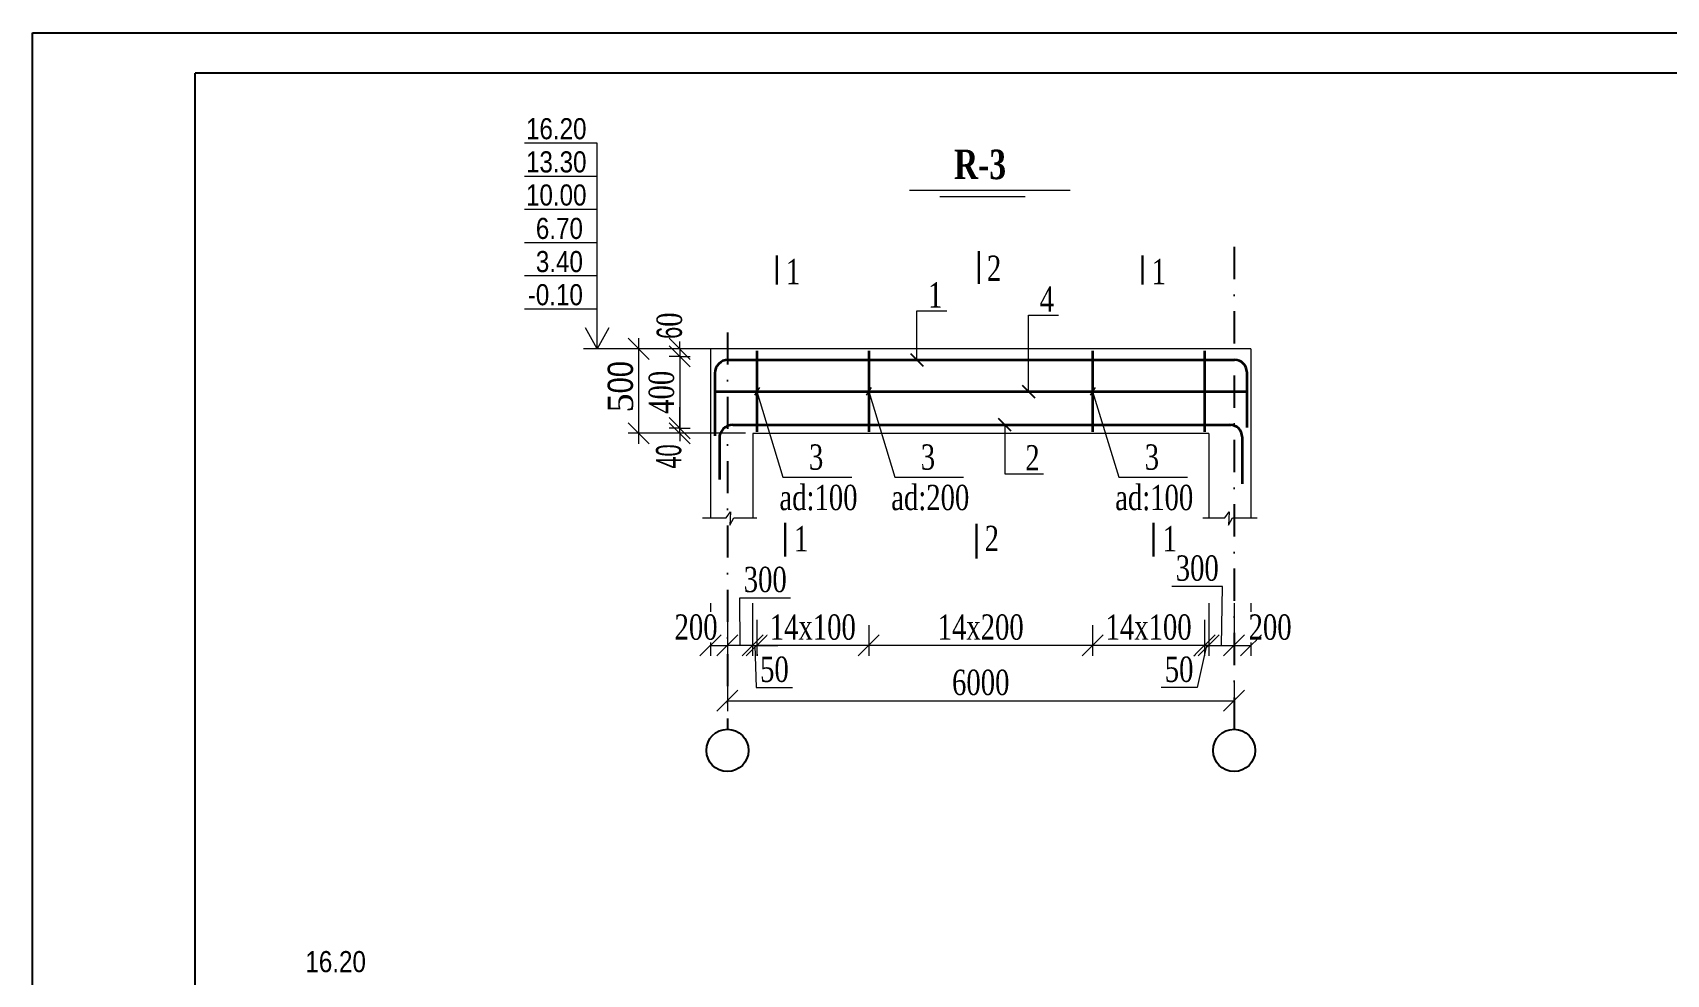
# Model space of a CAD drawing. Header units: millimetres. Extents: x -149347 to 251215, y -2929184 to -2541447.
# Drawn here: x 67574 to 86920, y -2658318 to -2647164 of the extents above; entities that cross this region are included whole.
import ezdxf

# ---------------------------------------------------------------- set-up
doc = ezdxf.new("R2010")
doc.units = ezdxf.units.MM
doc.linetypes.add('DASHDOTX2', pattern=[50.8, 25.4, -12.7, 0, -12.7])
doc.layers.add('APS_MADEIRA', color=35, linetype='Continuous', lineweight=15)
doc.styles.add('400', font='times.ttf', dxfattribs={"width": 0.75, "height": 300})
doc.styles.add('style1', font='A3TI(LA).TTF', dxfattribs={"height": 400})
doc.styles.add('style6', font='ARIALN.TTF', dxfattribs={"height": 300})
doc.styles.add('Times New  Roman', font='times.ttf')
doc.dimstyles.new('DIM_100', dxfattribs={"dimscale": 100, "dimtxt": 250, "dimasz": 2.5, "dimexe": 1.25, "dimexo": 0.625, "dimtad": 1, "dimdec": 0, "dimtxsty": 'style1', "dimblk": 'OBLIQUE', "dimcen": 2.5, "dimdle": 1.25, "dimclrd": 251, "dimclre": 251, "dimaunit": 1, "dimadec": 3, "dimazin": 0, "dimtfac": 1, "dimtdec": 0, "dimtmove": 1, "dimatfit": 3, "dimfxl": 1.25, "dimlwd": 5, "dimlwe": 5, "dimarcsym": 0})
doc.dimstyles.new('tebriz', dxfattribs={"dimtxt": 280, "dimasz": 150, "dimexe": 150, "dimexo": 0.625, "dimgap": 65, "dimtad": 1, "dimdec": 0, "dimdsep": 32, "dimtxsty": 'Times New  Roman', "dimblk": 'OBLIQUE', "dimcen": 0, "dimdle": 150, "dimclrd": 7, "dimclre": 256, "dimclrt": 256, "dimadec": 0, "dimazin": 0, "dimtfac": 1, "dimtdec": 0, "dimtmove": 0, "dimatfit": 3, "dimldrblk": 'OBLIQUE', "dimfxl": 1, "dimtolj": 1, "dimlwd": 15, "dimlwe": 9, "dimarcsym": 0})

# ---------------------------------------------------------------- blocks, each defined once
blk = doc.blocks.new('mekteb')
at = {"color": 0, "lineweight": 25}
for p, q in [((99643, -1821466), (139843, -1821466)), ((99643, -1849866), (99643, -1821466))]:
    blk.add_line(p, q, dxfattribs=at)
at = {"color": 0, "lineweight": 25, "ltscale": 15}
for p in [(101643, -1849366), (139343, -1821966)]:
    blk.add_line(p, (101643, -1821966), dxfattribs=at)
blk = doc.blocks.new('_Oblique')
at = {"color": 0, "linetype": 'ByBlock', "lineweight": -2}
blk.add_line((-0.5, -0.5), (0.5, 0.5), dxfattribs=at)
blk = doc.blocks.new('*D753')
at = {"color": 251, "lineweight": 5, "ltscale": 50, "transparency": 16777216}
for p, q in [((81801, -2653922), (81801, -2654547)), ((82001, -2653922), (82001, -2654547))]:
    blk.add_line(p, q, dxfattribs=at)
at = {"color": 251, "linetype": 'ByBlock', "lineweight": 5, "ltscale": 50, "transparency": 16777216}
blk.add_line((81800, -2654422), (82003, -2654422), dxfattribs=at)
at = {"layer": 'Defpoints', "color": 0, "lineweight": 15, "ltscale": 50, "transparency": 16777216}
for p in [(81801, -2653261), (82001, -2653261)]:
    blk.add_point(p, dxfattribs=at)
at = {"color": 0, "lineweight": 15, "ltscale": 50, "transparency": 16777216, "insert": (82228, -2654207), "char_height": 300, "attachment_point": 5, "style": '400', "bg_fill": 3, "box_fill_scale": 1.1, "bg_fill_color": 9, "bg_fill_true_color": 13158600, "bg_fill_transparency": 0}
blk.add_mtext('{\\fTimes New Roman|b0|i0|c238|p18;2}00', dxfattribs=at)
at = {"layer": 'Defpoints', "color": 0, "lineweight": 15, "ltscale": 50, "transparency": 16777216}
blk.add_point((82001, -2654422), dxfattribs=at)
at = {"color": 251, "lineweight": 5, "ltscale": 50, "transparency": 16777216, "xscale": 250, "yscale": 250, "zscale": 250, "rotation": 180}
blk.add_blockref('_Oblique', (81801, -2654422), dxfattribs=at)
at = {"color": 251, "lineweight": 5, "ltscale": 50, "transparency": 16777216, "xscale": 250, "yscale": 250, "zscale": 250}
blk.add_blockref('_Oblique', (82001, -2654422), dxfattribs=at)
blk = doc.blocks.new('*D754')
at = {"color": 251, "linetype": 'ByBlock', "lineweight": 5, "ltscale": 15, "transparency": 16777216}
blk.add_line((74750, -2650784), (74750, -2652034), dxfattribs=at)
at = {"color": 251, "lineweight": 5, "ltscale": 15, "transparency": 16777216}
for p, q in [((75780, -2650909), (74625, -2650909)), ((76017, -2651909), (74625, -2651909))]:
    blk.add_line(p, q, dxfattribs=at)
at = {"layer": 'Defpoints', "color": 0, "lineweight": 15, "ltscale": 15, "transparency": 16777216}
for p in [(75843, -2650909), (74750, -2651909), (76080, -2651909)]:
    blk.add_point(p, dxfattribs=at)
at = {"color": 251, "lineweight": 5, "ltscale": 15, "transparency": 16777216, "xscale": 250, "yscale": 250, "zscale": 250}
for p, rotation in [((74750, -2650909), 90), ((74750, -2651909), 270)]:
    blk.add_blockref('_Oblique', p, dxfattribs=dict(at, rotation=rotation))
at = {"color": 0, "lineweight": 15, "ltscale": 15, "transparency": 16777216, "insert": (74535, -2651359), "char_height": 300, "attachment_point": 5, "rotation": 90, "style": 'style6'}
blk.add_mtext('{\\fTimes New Roman|b0|i0|c238|p18;5}00', dxfattribs=at)
blk = doc.blocks.new('*D853')
at = {"color": 251, "linetype": 'ByBlock', "lineweight": 5, "ltscale": 50, "transparency": 16777216}
for p, q in [((75236, -2650909), (75236, -2650659)), ((75236, -2650999), (75236, -2651249))]:
    blk.add_line(p, q, dxfattribs=at)
at = {"color": 251, "lineweight": 5, "ltscale": 50, "transparency": 16777216}
for p, q in [((75237, -2650909), (75111, -2650909)), ((75237, -2650999), (75111, -2650999))]:
    blk.add_line(p, q, dxfattribs=at)
at = {"layer": 'Defpoints', "color": 0, "lineweight": 15, "ltscale": 50, "transparency": 16777216}
for p in [(75236, -2650999), (75531, -2650999), (75636, -2650909)]:
    blk.add_point(p, dxfattribs=at)
at = {"color": 0, "lineweight": 15, "ltscale": 50, "transparency": 16777216, "insert": (75115, -2650635), "char_height": 300, "attachment_point": 5, "rotation": 90, "style": '400', "bg_fill": 3, "box_fill_scale": 1.1, "bg_fill_color": 9, "bg_fill_true_color": 13158600, "bg_fill_transparency": 0}
blk.add_mtext('{\\fArial Narrow|b0|i0|c238|p34;6}0', dxfattribs=at)
at = {"color": 251, "linetype": 'ByBlock', "lineweight": 5, "ltscale": 50, "transparency": 16777216}
blk.add_line((75236, -2650909), (75236, -2650999), dxfattribs=at)
at = {"color": 251, "lineweight": 5, "ltscale": 50, "transparency": 16777216, "xscale": 250, "yscale": 250, "zscale": 250}
for p, rotation in [((75236, -2650909), 270), ((75236, -2650999), 90)]:
    blk.add_blockref('_Oblique', p, dxfattribs=dict(at, rotation=rotation))
blk = doc.blocks.new('*D854')
at = {"color": 251, "linetype": 'ByBlock', "lineweight": 5, "ltscale": 50, "transparency": 16777216}
for p, q in [((75236, -2651849), (75236, -2651599)), ((75236, -2651909), (75236, -2652159))]:
    blk.add_line(p, q, dxfattribs=at)
at = {"color": 251, "lineweight": 5, "ltscale": 50, "transparency": 16777216}
for p, q in [((75237, -2651849), (75111, -2651849)), ((75237, -2651909), (75111, -2651909))]:
    blk.add_line(p, q, dxfattribs=at)
at = {"layer": 'Defpoints', "color": 0, "lineweight": 15, "ltscale": 50, "transparency": 16777216}
for p in [(75236, -2651849), (75447, -2651909), (75458, -2651849)]:
    blk.add_point(p, dxfattribs=at)
at = {"color": 0, "lineweight": 15, "ltscale": 50, "transparency": 16777216, "insert": (75107, -2652184), "char_height": 300, "attachment_point": 5, "rotation": 90, "style": '400', "bg_fill": 3, "box_fill_scale": 1.1, "bg_fill_color": 9, "bg_fill_true_color": 13158600, "bg_fill_transparency": 0}
blk.add_mtext('{\\fArial Narrow|b0|i0|c238|p34;40}', dxfattribs=at)
at = {"color": 251, "linetype": 'ByBlock', "lineweight": 5, "ltscale": 50, "transparency": 16777216}
blk.add_line((75236, -2651909), (75236, -2651849), dxfattribs=at)
at = {"color": 251, "lineweight": 5, "ltscale": 50, "transparency": 16777216, "xscale": 250, "yscale": 250, "zscale": 250}
for p, rotation in [((75236, -2651849), 270), ((75236, -2651909), 90)]:
    blk.add_blockref('_Oblique', p, dxfattribs=dict(at, rotation=rotation))
blk = doc.blocks.new('*D755')
at = {"color": 251, "linetype": 'ByBlock', "lineweight": 5, "ltscale": 50, "transparency": 16777216}
blk.add_line((75236, -2650998), (75236, -2651850), dxfattribs=at)
at = {"color": 251, "lineweight": 5, "ltscale": 50, "transparency": 16777216}
for p, q in [((75236, -2650999), (75361, -2650999)), ((75236, -2651849), (75361, -2651849))]:
    blk.add_line(p, q, dxfattribs=at)
at = {"layer": 'Defpoints', "color": 0, "lineweight": 15, "ltscale": 50, "transparency": 16777216}
for p in [(75236, -2650999), (75236, -2651849), (75236, -2651849)]:
    blk.add_point(p, dxfattribs=at)
at = {"color": 0, "lineweight": 15, "ltscale": 50, "transparency": 16777216, "insert": (75021, -2651424), "char_height": 300, "attachment_point": 5, "rotation": 90, "style": '400', "bg_fill": 3, "box_fill_scale": 1.1, "bg_fill_color": 9, "bg_fill_true_color": 13158600, "bg_fill_transparency": 0}
blk.add_mtext('{\\fTimes New Roman|b0|i0|c238|p18;4}00', dxfattribs=at)
at = {"color": 251, "lineweight": 5, "ltscale": 50, "transparency": 16777216, "xscale": 250, "yscale": 250, "zscale": 250}
for p, rotation in [((75236, -2650999), 90), ((75236, -2651849), 270)]:
    blk.add_blockref('_Oblique', p, dxfattribs=dict(at, rotation=rotation))
blk = doc.blocks.new('*D855')
at = {"color": 251, "linetype": 'ByBlock', "lineweight": 5, "ltscale": 50, "transparency": 16777216}
for p, q in [((81664, -2653723), (81066, -2653723)), ((81651, -2654422), (81664, -2653723)), ((81500, -2654422), (81803, -2654422))]:
    blk.add_line(p, q, dxfattribs=at)
at = {"color": 251, "lineweight": 5, "ltscale": 50, "transparency": 16777216}
for p, q in [((81501, -2653922), (81501, -2654547)), ((81801, -2653922), (81801, -2654547))]:
    blk.add_line(p, q, dxfattribs=at)
at = {"layer": 'Defpoints', "color": 0, "lineweight": 15, "ltscale": 50, "transparency": 16777216}
for p in [(81501, -2653796), (81801, -2653784), (81801, -2654422)]:
    blk.add_point(p, dxfattribs=at)
at = {"color": 251, "lineweight": 5, "ltscale": 50, "transparency": 16777216, "xscale": 250, "yscale": 250, "zscale": 250, "rotation": 180}
blk.add_blockref('_Oblique', (81501, -2654422), dxfattribs=at)
at = {"color": 251, "lineweight": 5, "ltscale": 50, "transparency": 16777216, "xscale": 250, "yscale": 250, "zscale": 250}
blk.add_blockref('_Oblique', (81801, -2654422), dxfattribs=at)
at = {"color": 0, "lineweight": 15, "ltscale": 50, "transparency": 16777216, "insert": (81365, -2653508), "char_height": 300, "attachment_point": 5, "style": '400', "bg_fill": 3, "box_fill_scale": 1.1, "bg_fill_color": 9, "bg_fill_true_color": 13158600, "bg_fill_transparency": 0}
blk.add_mtext('{\\fTimes New Roman|b0|i0|c238|p18;3}00', dxfattribs=at)
blk = doc.blocks.new('*D756')
at = {"color": 251, "lineweight": 5, "ltscale": 50, "transparency": 16777216}
for p, q in [((75801, -2653922), (75801, -2654547)), ((76100, -2653922), (76100, -2654547))]:
    blk.add_line(p, q, dxfattribs=at)
at = {"color": 251, "linetype": 'ByBlock', "lineweight": 5, "ltscale": 50, "transparency": 16777216}
for p, q in [((75951, -2654422), (75950, -2653858)), ((75950, -2653858), (76548, -2653858)), ((76102, -2654422), (75800, -2654422))]:
    blk.add_line(p, q, dxfattribs=at)
at = {"layer": 'Defpoints', "color": 0, "lineweight": 15, "ltscale": 50, "transparency": 16777216}
for p in [(75801, -2653715), (75801, -2654422)]:
    blk.add_point(p, dxfattribs=at)
at = {"color": 251, "lineweight": 5, "ltscale": 50, "transparency": 16777216, "xscale": 250, "yscale": 250, "zscale": 250, "rotation": 180}
blk.add_blockref('_Oblique', (75801, -2654422), dxfattribs=at)
at = {"color": 251, "lineweight": 5, "ltscale": 50, "transparency": 16777216, "xscale": 250, "yscale": 250, "zscale": 250}
blk.add_blockref('_Oblique', (76100, -2654422), dxfattribs=at)
at = {"color": 0, "lineweight": 15, "ltscale": 50, "transparency": 16777216, "insert": (76249, -2653643), "char_height": 300, "attachment_point": 5, "style": '400', "bg_fill": 3, "box_fill_scale": 1.1, "bg_fill_color": 9, "bg_fill_true_color": 13158600, "bg_fill_transparency": 0}
blk.add_mtext('{\\fTimes New Roman|b0|i0|c238|p18;3}00', dxfattribs=at)
at = {"layer": 'Defpoints', "color": 0, "lineweight": 15, "ltscale": 50, "transparency": 16777216}
blk.add_point((76100, -2653715), dxfattribs=at)
blk = doc.blocks.new('*D757')
at = {"color": 251, "lineweight": 5, "ltscale": 50, "transparency": 16777216}
for p, q in [((75601, -2653922), (75601, -2654547)), ((75801, -2653922), (75801, -2654547))]:
    blk.add_line(p, q, dxfattribs=at)
at = {"color": 251, "linetype": 'ByBlock', "lineweight": 5, "ltscale": 50, "transparency": 16777216}
blk.add_line((75600, -2654422), (75803, -2654422), dxfattribs=at)
at = {"layer": 'Defpoints', "color": 0, "lineweight": 15, "ltscale": 50, "transparency": 16777216}
for p in [(75801, -2653710), (75601, -2653784)]:
    blk.add_point(p, dxfattribs=at)
at = {"color": 0, "lineweight": 15, "ltscale": 50, "transparency": 16777216, "insert": (75430, -2654207), "char_height": 300, "attachment_point": 5, "style": '400', "bg_fill": 3, "box_fill_scale": 1.1, "bg_fill_color": 9, "bg_fill_true_color": 13158600, "bg_fill_transparency": 0}
blk.add_mtext('{\\fTimes New Roman|b0|i0|c238|p18;2}00', dxfattribs=at)
at = {"layer": 'Defpoints', "color": 0, "lineweight": 15, "ltscale": 50, "transparency": 16777216}
blk.add_point((75801, -2654422), dxfattribs=at)
at = {"color": 251, "lineweight": 5, "ltscale": 50, "transparency": 16777216, "xscale": 250, "yscale": 250, "zscale": 250, "rotation": 180}
blk.add_blockref('_Oblique', (75601, -2654422), dxfattribs=at)
at = {"color": 251, "lineweight": 5, "ltscale": 50, "transparency": 16777216, "xscale": 250, "yscale": 250, "zscale": 250}
blk.add_blockref('_Oblique', (75801, -2654422), dxfattribs=at)
blk = doc.blocks.new('*D758')
at = {"color": 251, "lineweight": 5, "ltscale": 50, "transparency": 16777216}
for p, q in [((76100, -2654118), (76100, -2654547)), ((76150, -2654118), (76150, -2654547))]:
    blk.add_line(p, q, dxfattribs=at)
at = {"color": 251, "linetype": 'ByBlock', "lineweight": 5, "ltscale": 50, "transparency": 16777216}
for p, q in [((76100, -2654422), (75850, -2654422)), ((76100, -2654422), (76150, -2654422)), ((76100, -2654422), (76150, -2654422)), ((76125, -2654422), (76143, -2654922)), ((76150, -2654422), (76400, -2654422)), ((76143, -2654922), (76573, -2654922))]:
    blk.add_line(p, q, dxfattribs=at)
at = {"layer": 'Defpoints', "color": 0, "lineweight": 15, "ltscale": 50, "transparency": 16777216}
for p in [(76100, -2654056), (76150, -2654056), (76150, -2654422)]:
    blk.add_point(p, dxfattribs=at)
at = {"color": 0, "lineweight": 15, "ltscale": 50, "transparency": 16777216, "insert": (76358, -2654707), "char_height": 300, "attachment_point": 5, "style": '400', "bg_fill": 3, "box_fill_scale": 1.1, "bg_fill_color": 9, "bg_fill_true_color": 13158600, "bg_fill_transparency": 0}
blk.add_mtext('50', dxfattribs=at)
at = {"color": 251, "lineweight": 5, "ltscale": 50, "transparency": 16777216, "xscale": 250, "yscale": 250, "zscale": 250}
blk.add_blockref('_Oblique', (76100, -2654422), dxfattribs=at)
at = {"color": 251, "lineweight": 5, "ltscale": 50, "transparency": 16777216, "xscale": 250, "yscale": 250, "zscale": 250, "rotation": 180}
blk.add_blockref('_Oblique', (76150, -2654422), dxfattribs=at)
blk = doc.blocks.new('*D759')
at = {"color": 251, "lineweight": 5, "ltscale": 50, "transparency": 16777216}
for p, q in [((81451, -2654118), (81451, -2654547)), ((81501, -2654118), (81501, -2654547))]:
    blk.add_line(p, q, dxfattribs=at)
at = {"color": 251, "linetype": 'ByBlock', "lineweight": 5, "ltscale": 50, "transparency": 16777216}
for p, q in [((81451, -2654422), (81201, -2654422)), ((81476, -2654422), (81365, -2654922)), ((81501, -2654422), (81451, -2654422)), ((81501, -2654422), (81451, -2654422)), ((81501, -2654422), (81751, -2654422)), ((81365, -2654922), (80936, -2654922))]:
    blk.add_line(p, q, dxfattribs=at)
at = {"layer": 'Defpoints', "color": 0, "lineweight": 15, "ltscale": 50, "transparency": 16777216}
for p in [(81451, -2654056), (81501, -2654056), (81451, -2654422)]:
    blk.add_point(p, dxfattribs=at)
at = {"color": 0, "lineweight": 15, "ltscale": 50, "transparency": 16777216, "insert": (81150, -2654707), "char_height": 300, "attachment_point": 5, "style": '400', "bg_fill": 3, "box_fill_scale": 1.1, "bg_fill_color": 9, "bg_fill_true_color": 13158600, "bg_fill_transparency": 0}
blk.add_mtext('50', dxfattribs=at)
at = {"color": 251, "lineweight": 5, "ltscale": 50, "transparency": 16777216, "xscale": 250, "yscale": 250, "zscale": 250}
blk.add_blockref('_Oblique', (81451, -2654422), dxfattribs=at)
at = {"color": 251, "lineweight": 5, "ltscale": 50, "transparency": 16777216, "xscale": 250, "yscale": 250, "zscale": 250, "rotation": 180}
blk.add_blockref('_Oblique', (81501, -2654422), dxfattribs=at)
blk = doc.blocks.new('*D760')
at = {"color": 251, "lineweight": 5, "ltscale": 50, "transparency": 16777216}
for p, q in [((80126, -2654181), (80126, -2654547)), ((81451, -2654181), (81451, -2654547))]:
    blk.add_line(p, q, dxfattribs=at)
at = {"color": 251, "linetype": 'ByBlock', "lineweight": 5, "ltscale": 50, "transparency": 16777216}
blk.add_line((81453, -2654422), (80125, -2654422), dxfattribs=at)
at = {"layer": 'Defpoints', "color": 0, "lineweight": 15, "ltscale": 50, "transparency": 16777216}
for p in [(80126, -2654118), (81451, -2654118), (80126, -2654422)]:
    blk.add_point(p, dxfattribs=at)
at = {"color": 251, "lineweight": 5, "ltscale": 50, "transparency": 16777216, "xscale": 250, "yscale": 250, "zscale": 250, "rotation": 180}
blk.add_blockref('_Oblique', (80126, -2654422), dxfattribs=at)
at = {"color": 251, "lineweight": 5, "ltscale": 50, "transparency": 16777216, "xscale": 250, "yscale": 250, "zscale": 250}
blk.add_blockref('_Oblique', (81451, -2654422), dxfattribs=at)
at = {"color": 0, "lineweight": 15, "ltscale": 50, "transparency": 16777216, "insert": (80789, -2654207), "char_height": 300, "attachment_point": 5, "style": '400', "bg_fill": 3, "box_fill_scale": 1.1, "bg_fill_color": 9, "bg_fill_true_color": 13158600, "bg_fill_transparency": 0}
blk.add_mtext('{\\fTimes New Roman|b0|i0|c238|p18;14x100}', dxfattribs=at)
blk = doc.blocks.new('*D761')
at = {"color": 251, "lineweight": 5, "ltscale": 50, "transparency": 16777216}
for p, q in [((77474, -2654181), (77474, -2654547)), ((80126, -2654181), (80126, -2654547))]:
    blk.add_line(p, q, dxfattribs=at)
at = {"color": 251, "linetype": 'ByBlock', "lineweight": 5, "ltscale": 50, "transparency": 16777216}
blk.add_line((80128, -2654422), (77473, -2654422), dxfattribs=at)
at = {"layer": 'Defpoints', "color": 0, "lineweight": 15, "ltscale": 50, "transparency": 16777216}
for p in [(77474, -2654118), (80126, -2654118), (77474, -2654422)]:
    blk.add_point(p, dxfattribs=at)
at = {"color": 251, "lineweight": 5, "ltscale": 50, "transparency": 16777216, "xscale": 250, "yscale": 250, "zscale": 250, "rotation": 180}
blk.add_blockref('_Oblique', (77474, -2654422), dxfattribs=at)
at = {"color": 251, "lineweight": 5, "ltscale": 50, "transparency": 16777216, "xscale": 250, "yscale": 250, "zscale": 250}
blk.add_blockref('_Oblique', (80126, -2654422), dxfattribs=at)
at = {"color": 0, "lineweight": 15, "ltscale": 50, "transparency": 16777216, "insert": (78800, -2654207), "char_height": 300, "attachment_point": 5, "style": '400', "bg_fill": 3, "box_fill_scale": 1.1, "bg_fill_color": 9, "bg_fill_true_color": 13158600, "bg_fill_transparency": 0}
blk.add_mtext('{\\fTimes New Roman|b0|i0|c238|p18;14x2}00', dxfattribs=at)
blk = doc.blocks.new('*D762')
at = {"color": 251, "lineweight": 5, "ltscale": 50, "transparency": 16777216}
for p, q in [((75801, -2654860), (75801, -2655202)), ((81801, -2654860), (81801, -2655202))]:
    blk.add_line(p, q, dxfattribs=at)
at = {"color": 251, "linetype": 'ByBlock', "lineweight": 5, "ltscale": 50, "transparency": 16777216}
blk.add_line((75800, -2655077), (81803, -2655077), dxfattribs=at)
at = {"layer": 'Defpoints', "color": 0, "lineweight": 15, "ltscale": 50, "transparency": 16777216}
for p in [(75801, -2654797), (81801, -2654797), (81801, -2655077)]:
    blk.add_point(p, dxfattribs=at)
at = {"color": 251, "lineweight": 5, "ltscale": 50, "transparency": 16777216, "xscale": 250, "yscale": 250, "zscale": 250, "rotation": 180}
blk.add_blockref('_Oblique', (75801, -2655077), dxfattribs=at)
at = {"color": 251, "lineweight": 5, "ltscale": 50, "transparency": 16777216, "xscale": 250, "yscale": 250, "zscale": 250}
blk.add_blockref('_Oblique', (81801, -2655077), dxfattribs=at)
at = {"color": 0, "lineweight": 15, "ltscale": 50, "transparency": 16777216, "insert": (78801, -2654862), "char_height": 300, "attachment_point": 5, "style": '400', "bg_fill": 3, "box_fill_scale": 1.1, "bg_fill_color": 9, "bg_fill_true_color": 13158600, "bg_fill_transparency": 0}
blk.add_mtext('6000', dxfattribs=at)
blk = doc.blocks.new('*D763')
at = {"color": 251, "lineweight": 5, "ltscale": 50, "transparency": 16777216}
for p, q in [((76149, -2654181), (76149, -2654547)), ((77474, -2654181), (77474, -2654547))]:
    blk.add_line(p, q, dxfattribs=at)
at = {"color": 251, "linetype": 'ByBlock', "lineweight": 5, "ltscale": 50, "transparency": 16777216}
blk.add_line((77475, -2654422), (76148, -2654422), dxfattribs=at)
at = {"layer": 'Defpoints', "color": 0, "lineweight": 15, "ltscale": 50, "transparency": 16777216}
for p in [(76149, -2654118), (77474, -2654118), (76149, -2654422)]:
    blk.add_point(p, dxfattribs=at)
at = {"color": 251, "lineweight": 5, "ltscale": 50, "transparency": 16777216, "xscale": 250, "yscale": 250, "zscale": 250, "rotation": 180}
blk.add_blockref('_Oblique', (76149, -2654422), dxfattribs=at)
at = {"color": 251, "lineweight": 5, "ltscale": 50, "transparency": 16777216, "xscale": 250, "yscale": 250, "zscale": 250}
blk.add_blockref('_Oblique', (77474, -2654422), dxfattribs=at)
at = {"color": 0, "lineweight": 15, "ltscale": 50, "transparency": 16777216, "insert": (76812, -2654207), "char_height": 300, "attachment_point": 5, "style": '400', "bg_fill": 3, "box_fill_scale": 1.1, "bg_fill_color": 9, "bg_fill_true_color": 13158600, "bg_fill_transparency": 0}
blk.add_mtext('{\\fTimes New Roman|b0|i0|c238|p18;14x100}', dxfattribs=at)

msp = doc.modelspace()

# ---------------------------------------------------------------- linework, layer by layer
at = {"lineweight": 9}
for p, q in [((77958.09166, -2649029.01341), (79858.50752, -2649029.01341)), ((78316.94796, -2649104.05079), (79327.93808, -2649104.05079))]:
    msp.add_line(p, q, dxfattribs=at)
at = {"color": 7, "lineweight": 30, "ltscale": 15}
for p, q in [((76384.52849, -2649805.43885), (76384.52849, -2650031.59165)), ((76384.52849, -2649805.43885), (76384.52849, -2650147.87673)), ((78778.14848, -2649751.39283), (78778.14848, -2649977.54563)), ((78778.14848, -2649751.39283), (78778.14848, -2650138.01498)), ((80715.2335, -2649805.43885), (80715.2335, -2650031.59165)), ((80715.2335, -2649805.43885), (80715.2335, -2650147.87673)), ((78750.97309, -2652983.40881), (78750.97309, -2653392.49581)), ((80845.90114, -2652969.56493), (80845.90114, -2653370.06806))]:
    msp.add_line(p, q, dxfattribs=at)
at = {"color": 252, "linetype": 'DASHDOTX2', "ltscale": 15, "true_color": 0xa97986}
for p, q in [((81801.47452, -2649702.44214), (81801.47452, -2655416.15705)), ((75801.47452, -2650714.41047), (75801.47452, -2655416.15705))]:
    msp.add_line(p, q, dxfattribs=at)
at = {"color": 7, "lineweight": 15}
for p, q in [((75601.35774, -2650909.85978), (75601.47452, -2652910.49489)), ((82001.47452, -2650909.72337), (75601.35775, -2650910.01523)), ((82001.47452, -2650909.72337), (82001.47452, -2652910.49489)), ((76180.38344, -2651365.8093), (76120.5656, -2651459.75338)), ((77504.13344, -2651365.8093), (77444.3156, -2651459.75338)), ((80156.38058, -2651365.8093), (80096.56274, -2651459.75338)), ((76715.33387, -2651910.49489), (76101.47452, -2651910.49489)), ((76101.47452, -2651910.49489), (76101.47452, -2652910.49489)), ((77419.22445, -2651910.49489), (76715.33387, -2651910.49489)), ((81501.47166, -2651910.49489), (77419.22445, -2651910.49489)), ((81501.47166, -2651910.49489), (81501.47166, -2652910.49489)), ((82001.47452, -2651910.49489), (82001.47452, -2652443.82772))]:
    msp.add_line(p, q, dxfattribs=at)
at = {"color": 7, "lineweight": 35}
for p, q in [((76150.47452, -2650933.83369), (76150.47452, -2651891.72899)), ((77474.22452, -2650933.83369), (77474.22452, -2651891.72899)), ((80126.47166, -2650933.83369), (80126.47166, -2651891.72899)), ((81451.47166, -2650933.83369), (81451.47166, -2651891.72899)), ((75801.47452, -2651039.74311), (76699.90999, -2651039.74311)), ((76699.90999, -2651039.74311), (77403.80056, -2651039.74311)), ((77403.80056, -2651039.74311), (81807.77114, -2651039.74311)), ((81951.47452, -2651183.44649), (81951.47452, -2651839.74311)), ((75651.39623, -2651412.78134), (81951.47452, -2651412.78134)), ((75705.89065, -2651967.66218), (75705.89065, -2652458.71121)), ((75864.84192, -2651808.71121), (76715.33387, -2651808.71121)), ((76715.33387, -2651808.71121), (77419.22445, -2651808.71121)), ((77419.22445, -2651808.71121), (81765.27611, -2651808.71121)), ((81895.88005, -2651952.41459), (81895.88005, -2652508.71121))]:
    msp.add_line(p, q, dxfattribs=at)
at = {"color": 7, "lineweight": 15}
for points in [[(74260.20268, -2648867.12202), (74260.20268, -2648474.44486), (73398.35976, -2648474.44486)], [(74260.20268, -2649259.79917), (74260.20268, -2648867.12202), (73398.35976, -2648867.12202)], [(74260.20268, -2649652.47632), (74260.20268, -2649259.79917), (73398.35976, -2649259.79917)], [(74260.20268, -2650045.15347), (74260.20268, -2649652.47632), (73398.35976, -2649652.47632)], [(74260.20268, -2650437.83062), (74260.20268, -2650045.15347), (73398.35976, -2650045.15347)], [(74260.20268, -2650908.75112), (74260.20268, -2650437.83062), (73398.35976, -2650437.83062)], [(74398.37559, -2650660.51373), (74260.20268, -2650908.75112), (74122.02977, -2650660.51373)], [(76150.47452, -2651412.78134), (76150.47452, -2651412.78134), (76459.14418, -2652428.96245), (77272.86752, -2652428.96245)], [(77474.22452, -2651412.78134), (77474.22452, -2651412.78134), (77782.89418, -2652428.96245), (78596.61752, -2652428.96245)], [(80126.47166, -2651412.78134), (80126.47166, -2651412.78134), (80435.14132, -2652428.96245), (81248.86466, -2652428.96245)], [(75505.49157, -2652910.46791), (75787.21889, -2652910.46791), (75836.38958, -2652838.21441), (75831.13613, -2652997.59082), (75875.8729, -2652910.46791), (76149.64351, -2652910.46791)], [(81430.4887, -2652910.46791), (81692.21603, -2652910.46791), (81741.38672, -2652838.21441), (81736.13327, -2652997.59082), (81780.87004, -2652910.46791), (82074.64065, -2652910.46791)]]:
    msp.add_lwpolyline(points, dxfattribs=at)
for centre in [(75801.47452, -2655665.98146), (81801.47452, -2655665.98146)]:
    msp.add_circle(centre, 249.82441)
at = {"layer": 'APS_MADEIRA', "color": 7, "lineweight": 15, "ltscale": 25}
msp.add_line((75170.09328, -2650908.75112), (74097.14979, -2650908.75112), dxfattribs=at)
at = {"layer": 'APS_MADEIRA', "color": 7, "lineweight": 35, "ltscale": 25}
for centre, radius, start, end in [((81807.77114, -2651183.44649), 143.70338, 0, 90), ((75864.84192, -2651967.66218), 158.95098, 90, 180), ((81752.17667, -2651952.41459), 143.70338, 0, 90)]:
    msp.add_arc(centre, radius, start, end, dxfattribs=at)

# ---------------------------------------------------------------- block references
at = {"lineweight": 15, "xscale": 0.962501317234829, "yscale": 0.962501317234829, "zscale": 0.962501317234829}
msp.add_blockref('mekteb', (-28332.96186, -894001.11687), dxfattribs=at)

# ---------------------------------------------------------------- texts
at = {"lineweight": 9, "char_height": 250, "width": 23109.777632, "attachment_point": 1, "style": 'style6'}
for s, insert in [('{\\fArial Narrow|b0|i0|c238|p34;16.20}', (73415.85152, -2648176.84749)), ('{\\fArial Narrow|b0|i0|c238|p34;13.30}', (73415.85152, -2648569.52465)), ('{\\fArial Narrow|b0|i0|c238|p34;10.00}', (73415.85152, -2648962.2018)), ('{\\fArial Narrow|b0|i0|c238|p34;6.70}', (73532.49745, -2649357.86862)), ('{\\fArial Narrow|b0|i0|c238|p34;3.40}', (73532.49745, -2649750.54578)), ('{\\fArial Narrow|b0|i0|c238|p34;-0.10}', (73436.80974, -2650143.22293)), ('{\\fArial Narrow|b0|i0|c238|p34;16.20}', (70803.51222, -2658042.55534))]:
    msp.add_mtext(s, dxfattribs=dict(at, insert=insert))
at = {"insert": (78484.37164, -2648549.04303), "char_height": 350, "width": 263.5904201, "attachment_point": 1, "style": '400'}
msp.add_mtext('{\\fTimes New Roman|b1|i0|c204|p18;R-\\fTimes New Roman|b1|i0|c238|p18;3}', dxfattribs=at)
at = {"char_height": 300, "style": '400'}
for s, insert, attachment_point in [('1', (76493.81735, -2649844.0244), 1), ('2', (78874.41461, -2649805.01824), 1), ('1', (80824.52236, -2649844.0244), 1), ('1', (78177.08754, -2650120.50573), 1), ('{\\fTimes New Roman|b0|i0|c238|p18;4}', (79498.16683, -2650170.50573), 1), ('3', (76767.02451, -2652040.90022), 1), ('3', (78090.77451, -2652040.90022), 1), ('2', (79328.82293, -2652049.61147), 1), ('3', (80743.02165, -2652040.90022), 1), ('{\\fTimes New Roman|b0|i0|c238|p18;ad:}1{\\fTimes New Roman|b0|i0|c238|p18;00}', (77341.82233, -2652519.96697), 3), ('{\\fTimes New Roman|b0|i0|c238|p18;ad:200}', (78665.57233, -2652519.96697), 3), ('{\\fTimes New Roman|b0|i0|c238|p18;ad:}1{\\fTimes New Roman|b0|i0|c238|p18;00}', (81317.81947, -2652519.96697), 3)]:
    msp.add_mtext_dynamic_manual_height_columns(s, width=263.5904201, gutter_width=12.5, heights=[0], dxfattribs=dict(at, insert=insert, attachment_point=attachment_point))
at = {"color": 7, "lineweight": 15, "ltscale": 50, "char_height": 300, "attachment_point": 1, "style": '400'}
for s, insert in [('1', (76589.27135, -2653008.15048)), ('2', (78847.23922, -2653004.83957))]:
    msp.add_mtext_dynamic_manual_height_columns(s, width=263.5904201, gutter_width=12.5, heights=[0], dxfattribs=dict(at, insert=insert))

# ---------------------------------------------------------------- dimensions: what is measured, and where the dimension line sits
at = {"color": 7, "lineweight": 15, "ltscale": 15}
dim = msp.add_linear_dim(base=(74750.44935, -2651908.50991), p1=(75842.61324, -2650908.75112), p2=(76079.82073, -2651908.50991), angle=90, text='{\\fTimes New Roman|b0|i0|c238|p18;5}00', dimstyle='DIM_100', override={"dimlfac": 0.25, "dimtxsty": 'style6'}, dxfattribs=at)
dim.commit()
dim.dimension.update_dxf_attribs({"geometry": '*D754', "text_midpoint": (74750.44935, -2651358.63051), "dimtype": 160})

# ---------------------------------------------------------------- leaders
at = {"color": 2, "lineweight": 15, "ltscale": 15}
for points in [[(78044.00981, -2651039.74311), (78044.00981, -2650459.25119), (78400.78148, -2650459.25119)], [(79365.08909, -2651412.78134), (79365.08909, -2650509.25119), (79721.86076, -2650509.25119)], [(79087.81687, -2651808.71121), (79087.81687, -2652389.20313), (79544.58854, -2652389.20313)]]:
    msp.add_leader(points, dimstyle='tebriz', dxfattribs=at)

# ---------------------------------------------------------------- next in the draw order: dimensions: what is measured, and where the dimension line sits
at = {"color": 7, "lineweight": 15, "ltscale": 50}
for base, p1, p2, angle, text, override, picture, middle in [((75236.19118, -2650998.75112), (75635.5118, -2650908.75112), (75530.85511, -2650998.75112), 90, '{\\fArial Narrow|b0|i0|c238|p34;6}0', {"dimscale": 1, "dimtxt": 300, "dimasz": 250, "dimexe": 125, "dimexo": 62.5, "dimgap": 62.5, "dimtxsty": '400', "dimcen": 250, "dimfxlon": 1, "dimtfill": 1, "dimtfillclr": 256, "dimarcsym": 1}, '*D853', (75330.53108, -2650634.55815)), ((75236.19118, -2651848.84567), (75447.14897, -2651908.50991), (75458.31131, -2651848.84567), 90, '{\\fArial Narrow|b0|i0|c238|p34;40}', {"dimscale": 1, "dimtxt": 300, "dimasz": 250, "dimexe": 125, "dimexo": 62.5, "dimgap": 62.5, "dimtxsty": '400', "dimcen": 250, "dimfxlon": 1, "dimtfill": 1, "dimtfillclr": 256, "dimarcsym": 1}, '*D854', (75322.77588, -2652183.51867)), ((75801.47452, -2654421.74926), (76100.47452, -2653714.97499), (75801.47452, -2653714.97499), 180, '{\\fTimes New Roman|b0|i0|c238|p18;3}00', {"dimscale": 1, "dimtxt": 300, "dimasz": 250, "dimexe": 125, "dimexo": 62.5, "dimgap": 62.5, "dimtxsty": '400', "dimcen": 250, "dimfxl": 500, "dimfxlon": 1, "dimtfill": 1, "dimtfillclr": 256, "dimarcsym": 1}, '*D756', (76012.50868, -2653857.64873))]:
    dim = msp.add_linear_dim(base=base, p1=p1, p2=p2, angle=angle, text=text, dimstyle='DIM_100', override=override, dxfattribs=at)
    dim.commit()
    dim.dimension.update_dxf_attribs({"geometry": picture, "text_midpoint": middle, "dimtype": 160})
dim = msp.add_linear_dim(base=(82001.47452, -2654421.74926), p1=(81801.47452, -2653260.90381), p2=(82001.47452, -2653260.90381), text='{\\fTimes New Roman|b0|i0|c238|p18;2}00', dimstyle='DIM_100', override={"dimscale": 1, "dimtxt": 300, "dimasz": 250, "dimexe": 125, "dimexo": 62.5, "dimgap": 62.5, "dimtxsty": '400', "dimcen": 250, "dimfxl": 500, "dimfxlon": 1, "dimtfill": 1, "dimtfillclr": 256, "dimarcsym": 1}, dxfattribs=at)
dim.commit()
dim.dimension.update_dxf_attribs({"geometry": '*D753', "text_midpoint": (82227.71465, -2654421.74926), "dimtype": 160})

# ---------------------------------------------------------------- next in the draw order: linework, layer by layer
at = {"color": 7, "lineweight": 35}
msp.add_line((75651.39623, -2651198.69649), (75651.39623, -2651939.74551), dxfattribs=at)
at = {"color": 7, "lineweight": 30, "ltscale": 15}
msp.add_line((76486.71613, -2652969.56493), (76486.71613, -2653370.06806), dxfattribs=at)
at = {"layer": 'APS_MADEIRA', "color": 7, "lineweight": 35, "ltscale": 25}
msp.add_arc((75810.34749, -2651198.69649), 158.95098, 90, 180, dxfattribs=at)

# ---------------------------------------------------------------- next in the draw order: dimensions: what is measured, and where the dimension line sits
at = {"color": 7, "lineweight": 15, "ltscale": 50}
dim = msp.add_linear_dim(base=(75236.19118, -2651848.84567), p1=(75236.19118, -2650998.75112), p2=(75236.19118, -2651848.84567), angle=90, text='{\\fTimes New Roman|b0|i0|c238|p18;4}00', dimstyle='DIM_100', override={"dimscale": 1, "dimtxt": 300, "dimasz": 250, "dimexe": 125, "dimexo": 62.5, "dimgap": 62.5, "dimtxsty": '400', "dimcen": 250, "dimfxlon": 1, "dimtfill": 1, "dimtfillclr": 256, "dimarcsym": 1}, dxfattribs=at)
dim.commit()
dim.dimension.update_dxf_attribs({"geometry": '*D755', "text_midpoint": (75236.19118, -2651423.79839), "dimtype": 160})
for base, p1, p2, text, picture, middle in [((81801.47452, -2654421.74926), (81501.47166, -2653795.72562), (81801.47452, -2653784.02028), '{\\fTimes New Roman|b0|i0|c238|p18;3}00', '*D855', (81601.47309, -2653722.6999)), ((75801.47452, -2654421.74926), (75601.47452, -2653784.02028), (75801.47452, -2653709.71903), '{\\fTimes New Roman|b0|i0|c238|p18;2}00', '*D757', (75429.84918, -2654421.74926))]:
    dim = msp.add_linear_dim(base=base, p1=p1, p2=p2, text=text, dimstyle='DIM_100', override={"dimscale": 1, "dimtxt": 300, "dimasz": 250, "dimexe": 125, "dimexo": 62.5, "dimgap": 62.5, "dimtxsty": '400', "dimcen": 250, "dimfxl": 500, "dimfxlon": 1, "dimtfill": 1, "dimtfillclr": 256, "dimarcsym": 1}, dxfattribs=at)
    dim.commit()
    dim.dimension.update_dxf_attribs({"geometry": picture, "text_midpoint": middle, "dimtype": 160})

# ---------------------------------------------------------------- next in the draw order: texts
at = {"color": 7, "lineweight": 15, "ltscale": 50, "insert": (80955.19, -2653008.15048), "char_height": 300, "attachment_point": 1, "style": '400'}
msp.add_mtext_dynamic_manual_height_columns('1', width=263.5904201, gutter_width=12.5, heights=[0], dxfattribs=at)

# ---------------------------------------------------------------- next in the draw order: dimensions: what is measured, and where the dimension line sits
at = {"color": 7, "lineweight": 15, "ltscale": 50}
dim = msp.add_linear_dim(base=(76150.47452, -2654421.74926), p1=(76100.47452, -2654055.58534), p2=(76150.47452, -2654055.58534), text='50', dimstyle='DIM_100', override={"dimscale": 1, "dimtxt": 300, "dimasz": 250, "dimexe": 125, "dimexo": 62.5, "dimgap": 62.5, "dimtxsty": '400', "dimcen": 250, "dimfxl": 500, "dimfxlon": 1, "dimtfill": 1, "dimtfillclr": 256, "dimarcsym": 1}, dxfattribs=at)
dim.commit()
dim.dimension.update_dxf_attribs({"geometry": '*D758', "text_midpoint": (76205.60948, -2654921.74926), "dimtype": 160})
dim = msp.add_linear_dim(base=(81451.47166, -2654421.74926), p1=(81501.47166, -2654055.58534), p2=(81451.47166, -2654055.58534), angle=180, text='50', dimstyle='DIM_100', override={"dimscale": 1, "dimtxt": 300, "dimasz": 250, "dimexe": 125, "dimexo": 62.5, "dimgap": 62.5, "dimtxsty": '400', "dimcen": 250, "dimfxl": 500, "dimfxlon": 1, "dimtfill": 1, "dimtfillclr": 256, "dimarcsym": 1}, dxfattribs=at)
dim.commit()
dim.dimension.update_dxf_attribs({"geometry": '*D759', "text_midpoint": (81302.71395, -2654921.74926), "dimtype": 160})

# ---------------------------------------------------------------- next in the draw order: dimensions: what is measured, and where the dimension line sits
dim = msp.add_linear_dim(base=(80126.47166, -2654421.74926), p1=(81451.47166, -2654118.08534), p2=(80126.47166, -2654118.08534), text='{\\fTimes New Roman|b0|i0|c238|p18;14x100}', dimstyle='DIM_100', override={"dimscale": 1, "dimtxt": 300, "dimasz": 250, "dimexe": 125, "dimexo": 62.5, "dimgap": 62.5, "dimtxsty": '400', "dimcen": 250, "dimfxl": 500, "dimfxlon": 1, "dimtfill": 1, "dimtfillclr": 256, "dimarcsym": 1}, dxfattribs=at)
dim.commit()
dim.dimension.update_dxf_attribs({"geometry": '*D760', "text_midpoint": (80788.97166, -2654206.65373)})
dim = msp.add_linear_dim(base=(81801.47452, -2655076.95975), p1=(75801.47452, -2654797.30028), p2=(81801.47452, -2654797.30028), dimstyle='DIM_100', override={"dimscale": 1, "dimtxt": 300, "dimasz": 250, "dimexe": 125, "dimexo": 62.5, "dimgap": 62.5, "dimtxsty": '400', "dimcen": 250, "dimfxl": 500, "dimfxlon": 1, "dimtfill": 1, "dimtfillclr": 256, "dimarcsym": 1}, dxfattribs=at)
dim.commit()
dim.dimension.update_dxf_attribs({"geometry": '*D762', "text_midpoint": (78801.47452, -2654861.86422)})

# ---------------------------------------------------------------- next in the draw order: dimensions: what is measured, and where the dimension line sits
dim = msp.add_linear_dim(base=(77474.22452, -2654421.74926), p1=(80126.47166, -2654118.08534), p2=(77474.22452, -2654118.08534), text='{\\fTimes New Roman|b0|i0|c238|p18;14x2}00', dimstyle='DIM_100', override={"dimscale": 1, "dimtxt": 300, "dimasz": 250, "dimexe": 125, "dimexo": 62.5, "dimgap": 62.5, "dimtxsty": '400', "dimcen": 250, "dimfxl": 500, "dimfxlon": 1, "dimtfill": 1, "dimtfillclr": 256, "dimarcsym": 1}, dxfattribs=at)
dim.commit()
dim.dimension.update_dxf_attribs({"geometry": '*D761', "text_midpoint": (78800.34809, -2654206.65373)})

# ---------------------------------------------------------------- next in the draw order: dimensions: what is measured, and where the dimension line sits
dim = msp.add_linear_dim(base=(76149.22452, -2654421.74926), p1=(77474.22452, -2654118.08534), p2=(76149.22452, -2654118.08534), text='{\\fTimes New Roman|b0|i0|c238|p18;14x100}', dimstyle='DIM_100', override={"dimscale": 1, "dimtxt": 300, "dimasz": 250, "dimexe": 125, "dimexo": 62.5, "dimgap": 62.5, "dimtxsty": '400', "dimcen": 250, "dimfxl": 500, "dimfxlon": 1, "dimtfill": 1, "dimtfillclr": 256, "dimarcsym": 1}, dxfattribs=at)
dim.commit()
dim.dimension.update_dxf_attribs({"geometry": '*D763', "text_midpoint": (76811.72452, -2654206.65373)})

doc.saveas('drawing.dxf')
